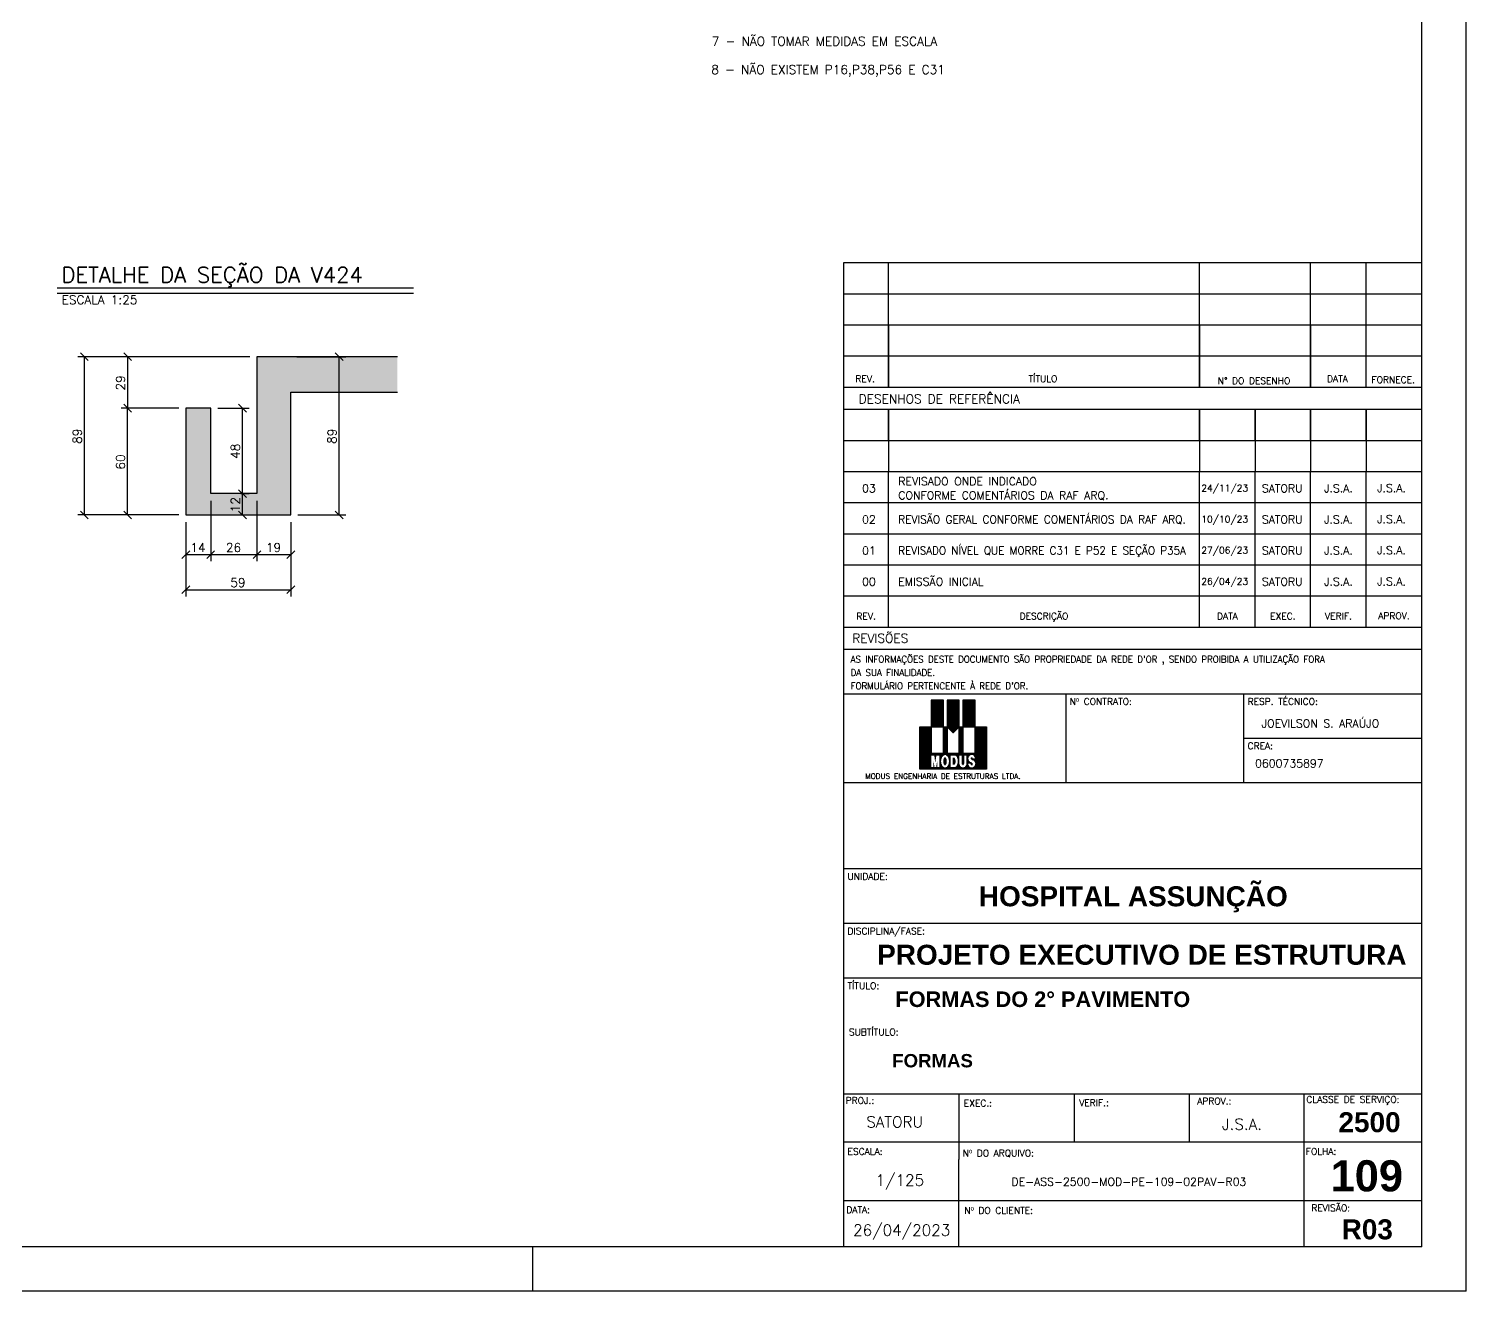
# Model space of a CAD drawing. Extents: x 551983 to 566858, y -277 to 10236.
# Drawn here: x 562816 to 566858, y -277 to 3274 of the extents above; entities that cross this region are included whole.
import ezdxf
from ezdxf.enums import TextEntityAlignment as Align

# ---------------------------------------------------------------- set-up
doc = ezdxf.new("R2010")
doc.units = 0
doc.header["$LTSCALE"] = 125
doc.header["$MEASUREMENT"] = 0
doc.layers.get('0').update_dxf_attribs({"linetype": 'CONTINUOUS'})
for name, color, linetype in [('01-FORM', 7, 'CONTINUOUS'), ('01TEXT', 2, 'CONTINUOUS'), ('216', 7, 'CONTINUOUS'), ('220', 4, 'CONTINUOUS'), ('221', 5, 'CONTINUOUS'), ('222', 6, 'CONTINUOUS'), ('226', 10, 'CONTINUOUS'), ('250', 5, 'CONTINUOUS'), ('253', 253, 'CONTINUOUS'), ('254', 254, 'CONTINUOUS'), ('car-t01', 1, 'CONTINUOUS')]:
    doc.layers.add(name, color=color, linetype=linetype)
doc.styles.add('ROMANS', font='ROMANS.shx')
doc.styles.get("Standard").update_dxf_attribs({"font": 'ROMANS.SHX'})

msp = doc.modelspace()

# ---------------------------------------------------------------- linework, layer by layer
for p, q in [((566858.2, -276.6), (566858.2, 10235.9)), ((564233.2, -276.6), (564233.2, -151.6)), ((566858.2, -276.6), (551983.2, -276.6))]:
    msp.add_line(p, q)
msp.add_lwpolyline([(564233.2, -276.6), (564233.2, -151.6)])
at = {"layer": '216', "linetype": 'Continuous'}
for p, q in [((562983.2, 2340.6), (562961.1, 2362.7)), ((563082.8, 2362.7), (563104.9, 2340.6)), ((563457.5, 2351.6), (563457.5, 2351.6)), ((563457.5, 2351.6), (563457.5, 2351.6)), ((563549.2, 2351.6), (563549.2, 2351.6)), ((563699.6, 2340.6), (563677.5, 2362.7)), ((563104.9, 2195.6), (563082.8, 2217.7)), ((563082.8, 2217.7), (563104.9, 2195.6)), ((563093.8, 2206.6), (563093.8, 2206.6)), ((563257.5, 2206.6), (563257.5, 2206.6)), ((563327.5, 2206.6), (563327.5, 2206.6)), ((563427.8, 2195.6), (563405.7, 2217.7)), ((563327.5, 1966.6), (563327.5, 1966.6)), ((563327.5, 1966.6), (563327.5, 1966.6)), ((563392.5, 1966.6), (563392.5, 1966.6)), ((563392.5, 1966.6), (563392.5, 1966.6)), ((563427.8, 1955.6), (563405.7, 1977.7)), ((563427.8, 1955.6), (563405.7, 1977.7)), ((563457.5, 1966.6), (563457.5, 1966.6)), ((563457.5, 1966.6), (563457.5, 1966.6)), ((562983.2, 1895.6), (562961.1, 1917.7)), ((563104.9, 1895.6), (563082.8, 1917.7)), ((563257.5, 1906.6), (563257.5, 1906.6)), ((563257.5, 1906.6), (563257.5, 1906.6)), ((563257.5, 1906.6), (563257.5, 1906.6)), ((563257.5, 1906.6), (563257.5, 1906.6)), ((563405, 1906.6), (563405, 1906.6)), ((563427.8, 1895.6), (563405.7, 1917.7)), ((563552.5, 1906.6), (563552.5, 1906.6)), ((563552.5, 1906.6), (563552.5, 1906.6)), ((563552.5, 1906.6), (563552.5, 1906.6)), ((563699.6, 1895.6), (563677.5, 1917.7)), ((563246.4, 1783.9), (563268.5, 1806)), ((563316.4, 1783.9), (563338.5, 1806)), ((563316.4, 1783.9), (563338.5, 1806)), ((563446.4, 1783.9), (563468.5, 1806)), ((563446.4, 1783.9), (563468.5, 1806)), ((563541.4, 1783.9), (563563.5, 1806)), ((563246.4, 1685.3), (563268.5, 1707.4)), ((563541.4, 1685.3), (563563.5, 1707.4))]:
    msp.add_line(p, q, dxfattribs=at)
at = {"layer": '220'}
msp.add_lwpolyline([(563852.5, 2351.6), (563457.5, 2351.6), (563457.5, 1966.6), (563327.5, 1966.6), (563327.5, 2206.6), (563257.5, 2206.6), (563257.5, 1906.6), (563552.5, 1906.6), (563552.5, 2251.6), (563852.5, 2251.6)], dxfattribs=at)
at = {"layer": '221'}
msp.add_line((562895.4, 2530.1), (563897.7, 2530.1), dxfattribs=at)
at = {"layer": '222'}
for p, q in [((566733.2, -151.6), (566733.2, 10110.9)), ((562895.4, 2545.1), (563897.7, 2545.1)), ((566733.2, -151.6), (552295.7, -151.6))]:
    msp.add_line(p, q, dxfattribs=at)
at = {"layer": '226'}
for p, q in [((565353.4, 1384.7), (565387.7, 1384.7)), ((565353.4, 1383.3), (565387.7, 1383.3)), ((565353.4, 1381.9), (565387.7, 1381.9)), ((565353.4, 1380.4), (565387.7, 1380.4)), ((565353.4, 1379), (565387.7, 1379)), ((565353.4, 1377.6), (565387.7, 1377.6)), ((565353.4, 1376.2), (565387.7, 1376.2)), ((565353.4, 1374.7), (565387.7, 1374.7)), ((565398.1, 1384.7), (565432.4, 1384.7)), ((565398.1, 1383.3), (565432.4, 1383.3)), ((565398.1, 1381.9), (565432.4, 1381.9)), ((565398.1, 1380.4), (565432.4, 1380.4)), ((565398.1, 1379), (565432.4, 1379)), ((565398.1, 1377.6), (565432.4, 1377.6)), ((565398.1, 1376.2), (565432.4, 1376.2)), ((565398.1, 1374.7), (565432.4, 1374.7)), ((565442.9, 1384.7), (565477.1, 1384.7)), ((565442.9, 1383.3), (565477.1, 1383.3)), ((565442.9, 1381.9), (565477.1, 1381.9)), ((565442.9, 1380.4), (565477.1, 1380.4)), ((565442.9, 1379), (565477.1, 1379)), ((565442.9, 1377.6), (565477.1, 1377.6)), ((565442.9, 1376.2), (565477.1, 1376.2)), ((565442.9, 1374.7), (565477.1, 1374.7)), ((565353.4, 1373.3), (565387.7, 1373.3)), ((565353.4, 1371.9), (565387.7, 1371.9)), ((565353.4, 1370.5), (565387.7, 1370.5)), ((565353.4, 1369), (565387.7, 1369)), ((565353.4, 1367.6), (565387.7, 1367.6)), ((565353.4, 1366.2), (565387.7, 1366.2)), ((565353.4, 1364.8), (565387.7, 1364.8)), ((565353.4, 1363.3), (565387.7, 1363.3)), ((565353.4, 1361.9), (565387.7, 1361.9)), ((565353.4, 1360.5), (565387.7, 1360.5)), ((565353.4, 1359.1), (565387.7, 1359.1)), ((565353.4, 1357.6), (565387.7, 1357.6)), ((565353.4, 1356.2), (565387.7, 1356.2)), ((565353.4, 1354.8), (565387.7, 1354.8)), ((565353.4, 1353.4), (565387.7, 1353.4)), ((565353.4, 1351.9), (565387.7, 1351.9)), ((565353.4, 1350.5), (565387.7, 1350.5)), ((565353.4, 1349.1), (565387.7, 1349.1)), ((565353.4, 1347.6), (565387.7, 1347.6)), ((565353.4, 1346.2), (565387.7, 1346.2)), ((565353.4, 1344.8), (565387.7, 1344.8)), ((565353.4, 1343.4), (565387.7, 1343.4)), ((565353.4, 1341.9), (565387.7, 1341.9)), ((565353.4, 1340.5), (565387.7, 1340.5)), ((565353.4, 1339.1), (565387.7, 1339.1)), ((565353.4, 1337.7), (565387.7, 1337.7)), ((565353.4, 1336.2), (565387.7, 1336.2)), ((565353.4, 1334.8), (565387.7, 1334.8)), ((565398.1, 1373.3), (565432.4, 1373.3)), ((565398.1, 1371.9), (565432.4, 1371.9)), ((565398.1, 1370.5), (565432.4, 1370.5)), ((565398.1, 1369), (565432.4, 1369)), ((565398.1, 1367.6), (565432.4, 1367.6)), ((565398.1, 1366.2), (565432.4, 1366.2)), ((565398.1, 1364.8), (565432.4, 1364.8)), ((565398.1, 1363.3), (565432.4, 1363.3)), ((565398.1, 1361.9), (565432.4, 1361.9)), ((565398.1, 1360.5), (565432.4, 1360.5)), ((565398.1, 1359.1), (565432.4, 1359.1)), ((565398.1, 1357.6), (565432.4, 1357.6)), ((565398.1, 1356.2), (565432.4, 1356.2)), ((565398.1, 1354.8), (565432.4, 1354.8)), ((565398.1, 1353.4), (565432.4, 1353.4)), ((565398.1, 1351.9), (565432.4, 1351.9)), ((565398.1, 1350.5), (565432.4, 1350.5)), ((565398.1, 1349.1), (565432.4, 1349.1)), ((565398.1, 1347.6), (565432.4, 1347.6)), ((565398.1, 1346.2), (565432.4, 1346.2)), ((565398.1, 1344.8), (565432.4, 1344.8)), ((565398.1, 1343.4), (565432.4, 1343.4)), ((565398.1, 1341.9), (565432.4, 1341.9)), ((565398.1, 1340.5), (565432.4, 1340.5)), ((565398.1, 1339.1), (565432.4, 1339.1)), ((565398.1, 1337.7), (565432.4, 1337.7)), ((565398.1, 1336.2), (565432.4, 1336.2)), ((565398.1, 1334.8), (565432.4, 1334.8)), ((565442.9, 1373.3), (565477.1, 1373.3)), ((565442.9, 1371.9), (565477.1, 1371.9)), ((565442.9, 1370.5), (565477.1, 1370.5)), ((565442.9, 1369), (565477.1, 1369)), ((565442.9, 1367.6), (565477.1, 1367.6)), ((565442.9, 1366.2), (565477.1, 1366.2)), ((565442.9, 1364.8), (565477.1, 1364.8)), ((565442.9, 1363.3), (565477.1, 1363.3)), ((565442.9, 1361.9), (565477.1, 1361.9)), ((565442.9, 1360.5), (565477.1, 1360.5)), ((565442.9, 1359.1), (565477.1, 1359.1)), ((565442.9, 1357.6), (565477.1, 1357.6)), ((565442.9, 1356.2), (565477.1, 1356.2)), ((565442.9, 1354.8), (565477.1, 1354.8)), ((565442.9, 1353.4), (565477.1, 1353.4)), ((565442.9, 1351.9), (565477.1, 1351.9)), ((565442.9, 1350.5), (565477.1, 1350.5)), ((565442.9, 1349.1), (565477.1, 1349.1)), ((565442.9, 1347.6), (565477.1, 1347.6)), ((565442.9, 1346.2), (565477.1, 1346.2)), ((565442.9, 1344.8), (565477.1, 1344.8)), ((565442.9, 1343.4), (565477.1, 1343.4)), ((565442.9, 1341.9), (565477.1, 1341.9)), ((565442.9, 1340.5), (565477.1, 1340.5)), ((565442.9, 1339.1), (565477.1, 1339.1)), ((565442.9, 1337.7), (565477.1, 1337.7)), ((565442.9, 1336.2), (565477.1, 1336.2)), ((565442.9, 1334.8), (565477.1, 1334.8)), ((565321.5, 1191.4), (565321.5, 1311.2)), ((565321.5, 1311.2), (565353.4, 1311.2)), ((565321.5, 1310.6), (565353.4, 1310.6)), ((565321.5, 1309.1), (565353.4, 1309.1)), ((565321.5, 1307.7), (565353.4, 1307.7)), ((565321.5, 1306.3), (565353.4, 1306.3)), ((565321.5, 1304.9), (565353.4, 1304.9)), ((565321.5, 1303.4), (565353.4, 1303.4)), ((565321.5, 1302), (565353.4, 1302)), ((565321.5, 1300.6), (565353.4, 1300.6)), ((565321.5, 1299.2), (565353.4, 1299.2)), ((565321.5, 1297.7), (565353.4, 1297.7)), ((565321.5, 1296.3), (565353.4, 1296.3)), ((565321.5, 1294.9), (565353.4, 1294.9)), ((565353.4, 1333.4), (565387.7, 1333.4)), ((565353.4, 1332), (565387.7, 1332)), ((565353.4, 1330.5), (565387.7, 1330.5)), ((565353.4, 1329.1), (565387.7, 1329.1)), ((565353.4, 1327.7), (565387.7, 1327.7)), ((565353.4, 1326.3), (565387.7, 1326.3)), ((565353.4, 1324.8), (565387.7, 1324.8)), ((565353.4, 1323.4), (565387.7, 1323.4)), ((565353.4, 1322), (565387.7, 1322)), ((565353.4, 1320.6), (565387.7, 1320.6)), ((565353.4, 1319.1), (565387.7, 1319.1)), ((565353.4, 1317.7), (565387.7, 1317.7)), ((565353.4, 1316.3), (565387.7, 1316.3)), ((565353.4, 1314.9), (565387.7, 1314.9)), ((565353.4, 1313.4), (565387.7, 1313.4)), ((565353.4, 1312), (565387.7, 1312)), ((565353.4, 1311.2), (565353.4, 1237)), ((565387.7, 1237), (565387.7, 1311.2)), ((565387.7, 1311.2), (565398.1, 1311.2)), ((565387.7, 1310.6), (565398.1, 1310.6)), ((565387.7, 1309.1), (565398.1, 1309.1)), ((565387.7, 1307.7), (565398.1, 1307.7)), ((565387.7, 1306.3), (565398.1, 1306.3)), ((565387.7, 1304.9), (565398.1, 1304.9)), ((565387.7, 1303.4), (565398.1, 1303.4)), ((565387.7, 1302), (565398.1, 1302)), ((565387.7, 1300.6), (565398.1, 1300.6)), ((565387.7, 1299.2), (565398.1, 1299.2)), ((565387.7, 1297.7), (565398.1, 1297.7)), ((565387.7, 1296.3), (565398.1, 1296.3)), ((565387.7, 1294.9), (565398.1, 1294.9)), ((565398.1, 1333.4), (565432.4, 1333.4)), ((565398.1, 1332), (565432.4, 1332)), ((565398.1, 1330.5), (565432.4, 1330.5)), ((565398.1, 1329.1), (565432.4, 1329.1)), ((565398.1, 1327.7), (565432.4, 1327.7)), ((565398.1, 1326.3), (565432.4, 1326.3)), ((565398.1, 1324.8), (565432.4, 1324.8)), ((565398.1, 1323.4), (565432.4, 1323.4)), ((565398.1, 1322), (565432.4, 1322)), ((565398.1, 1320.6), (565432.4, 1320.6)), ((565398.1, 1319.1), (565432.4, 1319.1)), ((565398.1, 1317.7), (565432.4, 1317.7)), ((565398.1, 1316.3), (565432.4, 1316.3)), ((565398.1, 1314.9), (565432.4, 1314.9)), ((565398.1, 1313.4), (565432.4, 1313.4)), ((565398.1, 1312), (565432.4, 1312)), ((565398.1, 1311.2), (565398.1, 1237)), ((565398.8, 1310.6), (565431.8, 1310.6)), ((565400.2, 1309.1), (565430.3, 1309.1)), ((565401.6, 1307.7), (565428.9, 1307.7)), ((565403, 1306.3), (565427.5, 1306.3)), ((565404.5, 1304.9), (565426.1, 1304.9)), ((565405.9, 1303.4), (565424.6, 1303.4)), ((565407.3, 1302), (565423.2, 1302)), ((565408.7, 1300.6), (565421.8, 1300.6)), ((565410.2, 1299.2), (565420.4, 1299.2)), ((565411.6, 1297.7), (565418.9, 1297.7)), ((565413, 1296.3), (565417.5, 1296.3)), ((565414.4, 1294.9), (565416.1, 1294.9)), ((565432.4, 1237), (565432.4, 1311.2)), ((565432.4, 1311.2), (565442.9, 1311.2)), ((565432.4, 1310.6), (565442.9, 1310.6)), ((565432.4, 1309.1), (565442.9, 1309.1)), ((565432.4, 1307.7), (565442.9, 1307.7)), ((565432.4, 1306.3), (565442.9, 1306.3)), ((565432.4, 1304.9), (565442.9, 1304.9)), ((565432.4, 1303.4), (565442.9, 1303.4)), ((565432.4, 1302), (565442.9, 1302)), ((565432.4, 1300.6), (565442.9, 1300.6)), ((565432.4, 1299.2), (565442.9, 1299.2)), ((565432.4, 1297.7), (565442.9, 1297.7)), ((565432.4, 1296.3), (565442.9, 1296.3)), ((565432.4, 1294.9), (565442.9, 1294.9)), ((565442.9, 1333.4), (565477.1, 1333.4)), ((565442.9, 1332), (565477.1, 1332)), ((565442.9, 1330.5), (565477.1, 1330.5)), ((565442.9, 1329.1), (565477.1, 1329.1)), ((565442.9, 1327.7), (565477.1, 1327.7)), ((565442.9, 1326.3), (565477.1, 1326.3)), ((565442.9, 1324.8), (565477.1, 1324.8)), ((565442.9, 1323.4), (565477.1, 1323.4)), ((565442.9, 1322), (565477.1, 1322)), ((565442.9, 1320.6), (565477.1, 1320.6)), ((565442.9, 1319.1), (565477.1, 1319.1)), ((565442.9, 1317.7), (565477.1, 1317.7)), ((565442.9, 1316.3), (565477.1, 1316.3)), ((565442.9, 1314.9), (565477.1, 1314.9)), ((565442.9, 1313.4), (565477.1, 1313.4)), ((565442.9, 1312), (565477.1, 1312)), ((565442.9, 1311.2), (565442.9, 1237)), ((565477.1, 1311.2), (565509, 1311.2)), ((565477.1, 1237), (565477.1, 1311.2)), ((565477.1, 1310.6), (565509, 1310.6)), ((565477.1, 1309.1), (565509, 1309.1)), ((565477.1, 1307.7), (565509, 1307.7)), ((565477.1, 1306.3), (565509, 1306.3)), ((565477.1, 1304.9), (565509, 1304.9)), ((565477.1, 1303.4), (565509, 1303.4)), ((565477.1, 1302), (565509, 1302)), ((565477.1, 1300.6), (565509, 1300.6)), ((565477.1, 1299.2), (565509, 1299.2)), ((565477.1, 1297.7), (565509, 1297.7)), ((565477.1, 1296.3), (565509, 1296.3)), ((565477.1, 1294.9), (565509, 1294.9)), ((565509, 1311.2), (565509, 1191.4)), ((565321.5, 1293.5), (565353.4, 1293.5)), ((565321.5, 1292), (565353.4, 1292)), ((565321.5, 1290.6), (565353.4, 1290.6)), ((565321.5, 1289.2), (565353.4, 1289.2)), ((565321.5, 1287.8), (565353.4, 1287.8)), ((565321.5, 1286.3), (565353.4, 1286.3)), ((565321.5, 1284.9), (565353.4, 1284.9)), ((565321.5, 1283.5), (565353.4, 1283.5)), ((565321.5, 1282.1), (565353.4, 1282.1)), ((565321.5, 1280.6), (565353.4, 1280.6)), ((565321.5, 1279.2), (565353.4, 1279.2)), ((565321.5, 1277.8), (565353.4, 1277.8)), ((565321.5, 1276.3), (565353.4, 1276.3)), ((565321.5, 1274.9), (565353.4, 1274.9)), ((565321.5, 1273.5), (565353.4, 1273.5)), ((565321.5, 1272.1), (565353.4, 1272.1)), ((565321.5, 1270.6), (565353.4, 1270.6)), ((565321.5, 1269.2), (565353.4, 1269.2)), ((565321.5, 1267.8), (565353.4, 1267.8)), ((565321.5, 1266.4), (565353.4, 1266.4)), ((565321.5, 1264.9), (565353.4, 1264.9)), ((565321.5, 1263.5), (565353.4, 1263.5)), ((565321.5, 1262.1), (565353.4, 1262.1)), ((565321.5, 1260.7), (565353.4, 1260.7)), ((565321.5, 1259.2), (565353.4, 1259.2)), ((565321.5, 1257.8), (565353.4, 1257.8)), ((565321.5, 1256.4), (565353.4, 1256.4)), ((565321.5, 1255), (565353.4, 1255)), ((565321.5, 1253.5), (565353.4, 1253.5)), ((565387.7, 1293.5), (565398.1, 1293.5)), ((565387.7, 1292), (565398.1, 1292)), ((565387.7, 1290.6), (565398.1, 1290.6)), ((565387.7, 1289.2), (565398.1, 1289.2)), ((565387.7, 1287.8), (565398.1, 1287.8)), ((565387.7, 1286.3), (565398.1, 1286.3)), ((565387.7, 1284.9), (565398.1, 1284.9)), ((565387.7, 1283.5), (565398.1, 1283.5)), ((565387.7, 1282.1), (565398.1, 1282.1)), ((565387.7, 1280.6), (565398.1, 1280.6)), ((565387.7, 1279.2), (565398.1, 1279.2)), ((565387.7, 1277.8), (565398.1, 1277.8)), ((565387.7, 1276.3), (565398.1, 1276.3)), ((565387.7, 1274.9), (565398.1, 1274.9)), ((565387.7, 1273.5), (565398.1, 1273.5)), ((565387.7, 1272.1), (565398.1, 1272.1)), ((565387.7, 1270.6), (565398.1, 1270.6)), ((565387.7, 1269.2), (565398.1, 1269.2)), ((565387.7, 1267.8), (565398.1, 1267.8)), ((565387.7, 1266.4), (565398.1, 1266.4)), ((565387.7, 1264.9), (565398.1, 1264.9)), ((565387.7, 1263.5), (565398.1, 1263.5)), ((565387.7, 1262.1), (565398.1, 1262.1)), ((565387.7, 1260.7), (565398.1, 1260.7)), ((565387.7, 1259.2), (565398.1, 1259.2)), ((565387.7, 1257.8), (565398.1, 1257.8)), ((565387.7, 1256.4), (565398.1, 1256.4)), ((565387.7, 1255), (565398.1, 1255)), ((565387.7, 1253.5), (565398.1, 1253.5)), ((565432.4, 1293.5), (565442.9, 1293.5)), ((565432.4, 1292), (565442.9, 1292)), ((565432.4, 1290.6), (565442.9, 1290.6)), ((565432.4, 1289.2), (565442.9, 1289.2)), ((565432.4, 1287.8), (565442.9, 1287.8)), ((565432.4, 1286.3), (565442.9, 1286.3)), ((565432.4, 1284.9), (565442.9, 1284.9)), ((565432.4, 1283.5), (565442.9, 1283.5)), ((565432.4, 1282.1), (565442.9, 1282.1)), ((565432.4, 1280.6), (565442.9, 1280.6)), ((565432.4, 1279.2), (565442.9, 1279.2)), ((565432.4, 1277.8), (565442.9, 1277.8)), ((565432.4, 1276.3), (565442.9, 1276.3)), ((565432.4, 1274.9), (565442.9, 1274.9)), ((565432.4, 1273.5), (565442.9, 1273.5)), ((565432.4, 1272.1), (565442.9, 1272.1)), ((565432.4, 1270.6), (565442.9, 1270.6)), ((565432.4, 1269.2), (565442.9, 1269.2)), ((565432.4, 1267.8), (565442.9, 1267.8)), ((565432.4, 1266.4), (565442.9, 1266.4)), ((565432.4, 1264.9), (565442.9, 1264.9)), ((565432.4, 1263.5), (565442.9, 1263.5)), ((565432.4, 1262.1), (565442.9, 1262.1)), ((565432.4, 1260.7), (565442.9, 1260.7)), ((565432.4, 1259.2), (565442.9, 1259.2)), ((565432.4, 1257.8), (565442.9, 1257.8)), ((565432.4, 1256.4), (565442.9, 1256.4)), ((565432.4, 1255), (565442.9, 1255)), ((565432.4, 1253.5), (565442.9, 1253.5)), ((565477.1, 1293.5), (565509, 1293.5)), ((565477.1, 1292), (565509, 1292)), ((565477.1, 1290.6), (565509, 1290.6)), ((565477.1, 1289.2), (565509, 1289.2)), ((565477.1, 1287.8), (565509, 1287.8)), ((565477.1, 1286.3), (565509, 1286.3)), ((565477.1, 1284.9), (565509, 1284.9)), ((565477.1, 1283.5), (565509, 1283.5)), ((565477.1, 1282.1), (565509, 1282.1)), ((565477.1, 1280.6), (565509, 1280.6)), ((565477.1, 1279.2), (565509, 1279.2)), ((565477.1, 1277.8), (565509, 1277.8)), ((565477.1, 1276.3), (565509, 1276.3)), ((565477.1, 1274.9), (565509, 1274.9)), ((565477.1, 1273.5), (565509, 1273.5)), ((565477.1, 1272.1), (565509, 1272.1)), ((565477.1, 1270.6), (565509, 1270.6)), ((565477.1, 1269.2), (565509, 1269.2)), ((565477.1, 1267.8), (565509, 1267.8)), ((565477.1, 1266.4), (565509, 1266.4)), ((565477.1, 1264.9), (565509, 1264.9)), ((565477.1, 1263.5), (565509, 1263.5)), ((565477.1, 1262.1), (565509, 1262.1)), ((565477.1, 1260.7), (565509, 1260.7)), ((565477.1, 1259.2), (565509, 1259.2)), ((565477.1, 1257.8), (565509, 1257.8)), ((565477.1, 1256.4), (565509, 1256.4)), ((565477.1, 1255), (565509, 1255)), ((565477.1, 1253.5), (565509, 1253.5)), ((565321.5, 1252.1), (565353.4, 1252.1)), ((565321.5, 1250.7), (565353.4, 1250.7)), ((565321.5, 1249.3), (565353.4, 1249.3)), ((565321.5, 1247.8), (565353.4, 1247.8)), ((565321.5, 1246.4), (565353.4, 1246.4)), ((565321.5, 1245), (565353.4, 1245)), ((565321.5, 1243.6), (565353.4, 1243.6)), ((565321.5, 1242.1), (565353.4, 1242.1)), ((565321.5, 1240.7), (565353.4, 1240.7)), ((565321.5, 1239.3), (565353.4, 1239.3)), ((565321.5, 1237.8), (565353.4, 1237.8)), ((565321.5, 1236.4), (565509, 1236.4)), ((565321.5, 1235), (565509, 1235)), ((565321.5, 1233.6), (565509, 1233.6)), ((565321.5, 1232.1), (565389.6, 1232.1)), ((565321.5, 1230.7), (565353.3, 1230.7)), ((565321.5, 1229.3), (565353.3, 1229.3)), ((565321.5, 1227.9), (565353.3, 1227.9)), ((565321.5, 1226.4), (565353.3, 1226.4)), ((565321.5, 1225), (565353.3, 1225)), ((565321.5, 1223.6), (565353.3, 1223.6)), ((565321.5, 1222.2), (565353.3, 1222.2)), ((565321.5, 1220.7), (565353.3, 1220.7)), ((565321.5, 1219.3), (565353.3, 1219.3)), ((565321.5, 1217.9), (565353.3, 1217.9)), ((565321.5, 1216.5), (565353.3, 1216.5)), ((565321.5, 1215), (565353.3, 1215)), ((565321.5, 1213.6), (565353.3, 1213.6)), ((565353.4, 1237), (565387.7, 1237)), ((565362.8, 1230.7), (565367.7, 1230.7)), ((565363, 1229.3), (565367.5, 1229.3)), ((565363.2, 1227.9), (565367.3, 1227.9)), ((565363.4, 1226.4), (565367, 1226.4)), ((565363.6, 1225), (565366.8, 1225)), ((565363.8, 1223.6), (565366.6, 1223.6)), ((565364, 1222.2), (565366.3, 1222.2)), ((565364.2, 1220.7), (565366.1, 1220.7)), ((565364.5, 1219.3), (565365.9, 1219.3)), ((565364.7, 1217.9), (565365.6, 1217.9)), ((565364.9, 1216.5), (565365.4, 1216.5)), ((565365.1, 1215), (565365.2, 1215)), ((565377.3, 1230.7), (565387.4, 1230.7)), ((565377.3, 1229.3), (565385.9, 1229.3)), ((565377.3, 1227.9), (565384.8, 1227.9)), ((565377.3, 1226.4), (565383.9, 1226.4)), ((565377.3, 1225), (565383.2, 1225)), ((565377.3, 1223.6), (565382.6, 1223.6)), ((565377.3, 1222.2), (565382.1, 1222.2)), ((565377.3, 1220.7), (565381.8, 1220.7)), ((565377.3, 1219.3), (565381.5, 1219.3)), ((565377.3, 1217.9), (565381.3, 1217.9)), ((565377.3, 1216.5), (565381.1, 1216.5)), ((565377.3, 1215), (565381.1, 1215)), ((565377.3, 1213.6), (565381.1, 1213.6)), ((565387.7, 1252.1), (565398.1, 1252.1)), ((565387.7, 1250.7), (565398.1, 1250.7)), ((565387.7, 1249.3), (565398.1, 1249.3)), ((565387.7, 1247.8), (565398.1, 1247.8)), ((565387.7, 1246.4), (565398.1, 1246.4)), ((565387.7, 1245), (565398.1, 1245)), ((565387.7, 1243.6), (565398.1, 1243.6)), ((565387.7, 1242.1), (565398.1, 1242.1)), ((565387.7, 1240.7), (565398.1, 1240.7)), ((565387.7, 1239.3), (565398.1, 1239.3)), ((565387.7, 1237.8), (565398.1, 1237.8)), ((565388.2, 1215), (565396.8, 1215)), ((565388.2, 1213.6), (565396.8, 1213.6)), ((565388.3, 1216.5), (565396.7, 1216.5)), ((565388.5, 1217.9), (565396.5, 1217.9)), ((565388.8, 1219.3), (565396.2, 1219.3)), ((565389.3, 1220.7), (565395.7, 1220.7)), ((565390, 1222.2), (565395, 1222.2)), ((565391.2, 1223.6), (565393.8, 1223.6)), ((565395.3, 1232.1), (565463.2, 1232.1)), ((565397.6, 1230.7), (565407.7, 1230.7)), ((565398.1, 1237), (565432.4, 1237)), ((565399.1, 1229.3), (565407.7, 1229.3)), ((565400.2, 1227.9), (565407.7, 1227.9)), ((565401, 1226.4), (565407.7, 1226.4)), ((565401.8, 1225), (565407.7, 1225)), ((565402.3, 1223.6), (565407.7, 1223.6)), ((565402.8, 1222.2), (565407.7, 1222.2)), ((565403.2, 1220.7), (565407.7, 1220.7)), ((565403.4, 1219.3), (565407.7, 1219.3)), ((565403.7, 1217.9), (565407.7, 1217.9)), ((565403.8, 1216.5), (565407.7, 1216.5)), ((565403.9, 1215), (565407.7, 1215)), ((565403.9, 1213.6), (565407.7, 1213.6)), ((565414.4, 1222.2), (565419.1, 1222.2)), ((565414.4, 1220.7), (565420.2, 1220.7)), ((565414.4, 1219.3), (565420.8, 1219.3)), ((565414.4, 1217.9), (565421.2, 1217.9)), ((565414.4, 1216.5), (565421.3, 1216.5)), ((565414.4, 1215), (565421.5, 1215)), ((565414.4, 1213.6), (565421.5, 1213.6)), ((565422.9, 1230.7), (565432.4, 1230.7)), ((565424.5, 1229.3), (565432.4, 1229.3)), ((565425.4, 1227.9), (565432.4, 1227.9)), ((565426.4, 1226.4), (565432.4, 1226.4)), ((565427, 1225), (565432.4, 1225)), ((565427.5, 1223.6), (565432.4, 1223.6)), ((565427.8, 1222.2), (565432.4, 1222.2)), ((565428.1, 1220.7), (565432.4, 1220.7)), ((565428.3, 1219.3), (565432.4, 1219.3)), ((565428.4, 1217.9), (565432.4, 1217.9)), ((565428.5, 1216.5), (565432.4, 1216.5)), ((565428.5, 1215), (565432.4, 1215)), ((565428.5, 1213.6), (565432.4, 1213.6)), ((565432.4, 1252.1), (565442.9, 1252.1)), ((565432.4, 1250.7), (565442.9, 1250.7)), ((565432.4, 1249.3), (565442.9, 1249.3)), ((565432.4, 1247.8), (565442.9, 1247.8)), ((565432.4, 1246.4), (565442.9, 1246.4)), ((565432.4, 1245), (565442.9, 1245)), ((565432.4, 1243.6), (565442.9, 1243.6)), ((565432.4, 1242.1), (565442.9, 1242.1)), ((565432.4, 1240.7), (565442.9, 1240.7)), ((565432.4, 1239.3), (565442.9, 1239.3)), ((565432.4, 1237.8), (565442.9, 1237.8)), ((565439.7, 1230.7), (565445.9, 1230.7)), ((565439.7, 1229.3), (565445.9, 1229.3)), ((565439.7, 1227.9), (565445.9, 1227.9)), ((565439.7, 1226.4), (565445.9, 1226.4)), ((565439.7, 1225), (565445.9, 1225)), ((565439.7, 1223.6), (565445.9, 1223.6)), ((565439.7, 1222.2), (565445.9, 1222.2)), ((565439.7, 1220.7), (565445.9, 1220.7)), ((565439.7, 1219.3), (565445.9, 1219.3)), ((565439.7, 1217.9), (565445.9, 1217.9)), ((565439.7, 1216.5), (565445.9, 1216.5)), ((565439.7, 1215), (565445.9, 1215)), ((565439.7, 1213.6), (565445.9, 1213.6)), ((565442.9, 1237), (565477.1, 1237)), ((565453.2, 1230.7), (565461.4, 1230.7)), ((565453.2, 1229.3), (565460, 1229.3)), ((565453.2, 1227.9), (565458.9, 1227.9)), ((565453.2, 1226.4), (565458.4, 1226.4)), ((565453.2, 1225), (565458.1, 1225)), ((565453.2, 1223.6), (565457.9, 1223.6)), ((565453.2, 1222.2), (565457.9, 1222.2)), ((565453.2, 1220.7), (565457.9, 1220.7)), ((565453.2, 1219.3), (565458.1, 1219.3)), ((565453.2, 1217.9), (565458.5, 1217.9)), ((565453.2, 1216.5), (565458.9, 1216.5)), ((565453.2, 1215), (565459.7, 1215)), ((565453.2, 1213.6), (565460.5, 1213.6)), ((565465.2, 1222.2), (565469.4, 1222.2)), ((565465.6, 1223.6), (565468.8, 1223.6)), ((565466, 1220.7), (565509, 1220.7)), ((565469.1, 1219.3), (565509, 1219.3)), ((565472.1, 1232.1), (565509, 1232.1)), ((565472.3, 1217.9), (565509, 1217.9)), ((565473.4, 1230.7), (565509, 1230.7)), ((565474.5, 1229.3), (565509, 1229.3)), ((565474.6, 1216.5), (565509, 1216.5)), ((565475.5, 1227.9), (565509, 1227.9)), ((565475.5, 1215), (565509, 1215)), ((565476.3, 1226.4), (565509, 1226.4)), ((565476.5, 1213.6), (565509, 1213.6)), ((565476.7, 1225), (565509, 1225)), ((565476.9, 1223.6), (565509, 1223.6)), ((565477.1, 1252.1), (565509, 1252.1)), ((565477.1, 1250.7), (565509, 1250.7)), ((565477.1, 1249.3), (565509, 1249.3)), ((565477.1, 1247.8), (565509, 1247.8)), ((565477.1, 1246.4), (565509, 1246.4)), ((565477.1, 1245), (565509, 1245)), ((565477.1, 1243.6), (565509, 1243.6)), ((565477.1, 1242.1), (565509, 1242.1)), ((565477.1, 1240.7), (565509, 1240.7)), ((565477.1, 1239.3), (565509, 1239.3)), ((565477.1, 1237.8), (565509, 1237.8)), ((565477.1, 1222.2), (565509, 1222.2)), ((565321.5, 1212.2), (565353.3, 1212.2)), ((565321.5, 1210.8), (565353.3, 1210.8)), ((565321.5, 1209.3), (565353.3, 1209.3)), ((565321.5, 1207.9), (565353.3, 1207.9)), ((565321.5, 1206.5), (565353.3, 1206.5)), ((565321.5, 1205.1), (565353.3, 1205.1)), ((565321.5, 1203.6), (565353.3, 1203.6)), ((565321.5, 1202.2), (565353.3, 1202.2)), ((565321.5, 1200.8), (565353.3, 1200.8)), ((565321.5, 1199.3), (565353.3, 1199.3)), ((565321.5, 1197.9), (565353.3, 1197.9)), ((565321.5, 1196.5), (565388.9, 1196.5)), ((565321.5, 1195.1), (565509, 1195.1)), ((565321.5, 1193.6), (565509, 1193.6)), ((565321.5, 1192.2), (565509, 1192.2)), ((565509, 1191.4), (565321.5, 1191.4)), ((565359.9, 1212.2), (565360, 1212.2)), ((565359.9, 1210.8), (565360.2, 1210.8)), ((565359.9, 1209.3), (565360.4, 1209.3)), ((565359.9, 1207.9), (565360.7, 1207.9)), ((565359.9, 1206.5), (565360.9, 1206.5)), ((565359.9, 1205.1), (565361.1, 1205.1)), ((565359.9, 1203.6), (565361.4, 1203.6)), ((565359.9, 1202.2), (565361.6, 1202.2)), ((565359.9, 1200.8), (565361.8, 1200.8)), ((565359.9, 1199.3), (565362.1, 1199.3)), ((565359.9, 1197.9), (565362.3, 1197.9)), ((565368.1, 1197.9), (565370.4, 1197.9)), ((565368.3, 1199.3), (565370.4, 1199.3)), ((565368.6, 1200.8), (565370.4, 1200.8)), ((565368.8, 1202.2), (565370.4, 1202.2)), ((565369, 1203.6), (565370.4, 1203.6)), ((565369.3, 1205.1), (565370.4, 1205.1)), ((565369.5, 1206.5), (565370.4, 1206.5)), ((565369.7, 1207.9), (565370.4, 1207.9)), ((565370, 1209.3), (565370.4, 1209.3)), ((565370.2, 1210.8), (565370.5, 1210.8)), ((565370.4, 1212.2), (565370.5, 1212.2)), ((565377.3, 1212.2), (565381.1, 1212.2)), ((565377.3, 1210.8), (565381.3, 1210.8)), ((565377.3, 1209.3), (565381.4, 1209.3)), ((565377.3, 1207.9), (565381.7, 1207.9)), ((565377.3, 1206.5), (565382, 1206.5)), ((565377.3, 1205.1), (565382.5, 1205.1)), ((565377.3, 1203.6), (565383, 1203.6)), ((565377.3, 1202.2), (565383.7, 1202.2)), ((565377.3, 1200.8), (565384.5, 1200.8)), ((565377.3, 1199.3), (565385.6, 1199.3)), ((565377.3, 1197.9), (565387, 1197.9)), ((565388.3, 1212.2), (565396.7, 1212.2)), ((565388.4, 1210.8), (565396.5, 1210.8)), ((565388.7, 1209.3), (565396.2, 1209.3)), ((565389.2, 1207.9), (565395.8, 1207.9)), ((565389.8, 1206.5), (565395.1, 1206.5)), ((565391, 1205.1), (565394, 1205.1)), ((565396, 1196.5), (565439.4, 1196.5)), ((565398, 1197.9), (565407.7, 1197.9)), ((565399.4, 1199.3), (565407.7, 1199.3)), ((565400.4, 1200.8), (565407.7, 1200.8)), ((565401.2, 1202.2), (565407.7, 1202.2)), ((565401.9, 1203.6), (565407.7, 1203.6)), ((565402.5, 1205.1), (565407.7, 1205.1)), ((565402.9, 1206.5), (565407.7, 1206.5)), ((565403.2, 1207.9), (565407.7, 1207.9)), ((565403.5, 1209.3), (565407.7, 1209.3)), ((565403.7, 1210.8), (565407.7, 1210.8)), ((565403.8, 1212.2), (565407.7, 1212.2)), ((565414.4, 1212.2), (565421.5, 1212.2)), ((565414.4, 1210.8), (565421.4, 1210.8)), ((565414.4, 1209.3), (565421, 1209.3)), ((565414.4, 1207.9), (565420.2, 1207.9)), ((565414.4, 1206.5), (565419.1, 1206.5)), ((565422.9, 1197.9), (565436.7, 1197.9)), ((565424.3, 1199.3), (565435.3, 1199.3)), ((565425.3, 1200.8), (565434.3, 1200.8)), ((565426.1, 1202.2), (565433.7, 1202.2)), ((565426.9, 1203.6), (565433.1, 1203.6)), ((565427.4, 1205.1), (565432.9, 1205.1)), ((565427.8, 1206.5), (565432.6, 1206.5)), ((565428.1, 1207.9), (565432.5, 1207.9)), ((565428.3, 1209.3), (565432.5, 1209.3)), ((565428.4, 1210.8), (565432.5, 1210.8)), ((565428.5, 1212.2), (565432.5, 1212.2)), ((565439.7, 1212.2), (565445.9, 1212.2)), ((565439.8, 1210.8), (565445.9, 1210.8)), ((565439.8, 1209.3), (565445.9, 1209.3)), ((565439.9, 1207.9), (565445.7, 1207.9)), ((565440.4, 1206.5), (565445.1, 1206.5)), ((565442.3, 1205.1), (565443.8, 1205.1)), ((565446.4, 1196.5), (565463.3, 1196.5)), ((565448.8, 1197.9), (565461.2, 1197.9)), ((565450.3, 1199.3), (565459.8, 1199.3)), ((565451.2, 1200.8), (565459, 1200.8)), ((565451.9, 1202.2), (565458.3, 1202.2)), ((565452.5, 1203.6), (565457.7, 1203.6)), ((565452.8, 1205.1), (565457.2, 1205.1)), ((565453.2, 1212.2), (565462.3, 1212.2)), ((565453.2, 1210.8), (565465.2, 1210.8)), ((565453.2, 1209.3), (565468.1, 1209.3)), ((565453.2, 1206.5), (565457.1, 1206.5)), ((565453.3, 1207.9), (565457, 1207.9)), ((565464.5, 1207.9), (565469.6, 1207.9)), ((565464.9, 1206.5), (565469.7, 1206.5)), ((565465.8, 1205.1), (565469.4, 1205.1)), ((565471.8, 1196.5), (565509, 1196.5)), ((565473.8, 1197.9), (565509, 1197.9)), ((565475.1, 1199.3), (565509, 1199.3)), ((565475.9, 1200.8), (565509, 1200.8)), ((565476.6, 1202.2), (565509, 1202.2)), ((565477.1, 1203.6), (565509, 1203.6)), ((565477.4, 1212.2), (565509, 1212.2)), ((565477.5, 1205.1), (565509, 1205.1)), ((565477.6, 1210.8), (565509, 1210.8)), ((565477.7, 1209.3), (565509, 1209.3)), ((565477.7, 1207.9), (565509, 1207.9)), ((565477.7, 1206.5), (565509, 1206.5))]:
    msp.add_line(p, q, dxfattribs=at)
for points in [[(565353.4, 1311.2), (565387.7, 1311.2), (565387.7, 1385.3), (565353.4, 1385.3), (565353.4, 1311.2)], [(565398.1, 1311.2), (565415.3, 1294.1), (565432.4, 1311.2), (565432.4, 1385.3), (565398.1, 1385.3), (565398.1, 1311.2)], [(565442.9, 1311.2), (565477.1, 1311.2), (565477.1, 1385.3), (565442.9, 1385.3), (565442.9, 1311.2)]]:
    msp.add_lwpolyline(points, dxfattribs=at)
at = {"layer": '250', "linetype": 'Continuous'}
for p, q in [((563437.5, 2351.6), (562953.4, 2351.6)), ((562972.2, 1906.6), (562972.2, 2351.6)), ((563437.5, 2351.6), (563075.1, 2351.6)), ((563093.8, 2351.6), (563093.8, 2206.6)), ((563569.2, 2351.6), (563707.3, 2351.6)), ((563688.6, 1906.6), (563688.6, 2351.6)), ((563237.5, 2206.6), (563075.1, 2206.6)), ((563093.8, 1906.6), (563093.8, 2206.6)), ((563347.5, 2206.6), (563435.5, 2206.6)), ((563416.8, 1966.6), (563416.8, 2206.6)), ((563327.5, 1946.6), (563327.5, 1776.2)), ((563327.5, 1946.6), (563327.5, 1776.2)), ((563412.5, 1966.6), (563435.5, 1966.6)), ((563412.5, 1966.6), (563435.5, 1966.6)), ((563416.8, 1906.6), (563416.8, 1966.6)), ((563457.5, 1946.6), (563457.5, 1776.2)), ((563457.5, 1946.6), (563457.5, 1776.2)), ((563237.5, 1906.6), (562953.4, 1906.6)), ((563237.5, 1906.6), (563075.1, 1906.6)), ((563425, 1906.6), (563435.5, 1906.6)), ((563572.5, 1906.6), (563707.3, 1906.6)), ((563257.5, 1886.6), (563257.5, 1776.2)), ((563257.5, 1886.6), (563257.5, 1677.6)), ((563552.5, 1886.6), (563552.5, 1776.2)), ((563552.5, 1886.6), (563552.5, 1677.6)), ((563257.5, 1795), (563327.5, 1795)), ((563327.5, 1795), (563457.5, 1795)), ((563457.5, 1795), (563552.5, 1795)), ((563257.5, 1696.4), (563552.5, 1696.4))]:
    msp.add_line(p, q, dxfattribs=at)
at = {"layer": '253'}
for points in [[(563852.5, 2351.6), (563457.5, 2351.6), (563552.5, 2251.6)], [(563552.5, 2251.6), (563457.5, 2351.6), (563552.5, 1906.6)], [(563457.5, 2351.6), (563457.5, 1966.6), (563552.5, 1906.6)], [(563852.5, 2251.6), (563852.5, 2351.6), (563552.5, 2251.6)], [(563327.5, 2206.6), (563257.5, 2206.6), (563327.5, 1966.6)], [(563257.5, 2206.6), (563257.5, 1906.6), (563327.5, 1966.6)], [(563257.5, 1906.6), (563552.5, 1906.6), (563327.5, 1966.6)], [(563552.5, 1906.6), (563457.5, 1966.6), (563327.5, 1966.6)]]:
    msp.add_solid(points, dxfattribs=at)
at = {"layer": '254'}
for p, q in [((565108, 2616.3), (566733.2, 2616.3)), ((565233.2, 2266.3), (565233.2, 2616.3)), ((566108.2, 2266.3), (566108.2, 2616.3)), ((566420.7, 2266.3), (566420.7, 2616.3)), ((566577, 2266.3), (566577, 2616.3)), ((566733.2, -151.6), (566733.2, 2616.3)), ((565108, 2528.8), (566733.2, 2528.8)), ((565108, 2441.3), (566733.2, 2441.3)), ((565108, 2441.3), (566733.2, 2441.3)), ((565233.2, 2441.3), (565233.2, 2266.3)), ((566108.2, 2441.3), (566108.2, 2266.3)), ((566420.7, 2441.3), (566420.7, 2266.3)), ((565108, 2353.8), (566733.2, 2353.8)), ((565108, 2266.3), (566733.2, 2266.3)), ((565108, 2266.3), (566733.2, 2266.3)), ((565108, 2203.8), (566733.2, 2203.8)), ((565233.2, 2203.8), (565233.2, 2028.8)), ((565233.2, 2116.3), (565233.2, 2203.8)), ((566108.2, 2203.8), (566108.2, 2028.8)), ((566108.2, 2116.3), (566108.2, 2203.8)), ((566264.5, 2203.8), (566264.5, 2028.8)), ((566264.5, 2116.3), (566264.5, 2203.8)), ((566420.7, 2203.8), (566420.7, 2028.8)), ((566420.7, 2116.3), (566420.7, 2203.8)), ((566577, 2203.8), (566577, 2028.8)), ((566577, 2116.3), (566577, 2203.8)), ((565108, 2116.3), (566733.2, 2116.3)), ((565108, 2028.8), (566733.2, 2028.8)), ((565233.2, 1591.3), (565233.2, 2028.8)), ((566108.2, 1591.3), (566108.2, 2028.8)), ((566264.5, 1591.3), (566264.5, 2028.8)), ((566420.7, 1591.3), (566420.7, 2028.8)), ((566577, 1591.3), (566577, 2028.8)), ((565108, 1941.3), (566733.2, 1941.3)), ((565108, 1853.8), (566733.2, 1853.8)), ((565108, 1766.3), (566733.2, 1766.3)), ((565108, 1678.8), (566733.2, 1678.8)), ((565108, 1591.3), (566733.2, 1591.3)), ((565108.2, 1591.3), (566733.2, 1591.3)), ((565108.2, 1528.8), (566733.2, 1528.8)), ((565108.2, 1403.8), (566733.2, 1403.8)), ((565733.2, 1153.8), (565733.2, 1403.8)), ((566233.2, 1153.8), (566233.2, 1403.8)), ((566233.2, 1278.8), (566733.2, 1278.8)), ((565108.2, 1153.8), (566733.2, 1153.8)), ((565108.2, 912), (566733.2, 912)), ((565108.2, 758.3), (566733.2, 758.3)), ((565108.2, 604.5), (566733.2, 604.5)), ((565108.2, 278.8), (566733.2, 278.8)), ((565431.7, 278.8), (565431.7, 93.8)), ((565755.2, 278.8), (565755.2, 143.7)), ((566078.7, 278.8), (566078.7, 143.7)), ((566402.2, -151.6), (566402.2, 278.8)), ((565108.2, 143.7), (566327, 143.7)), ((566319.8, 143.7), (566732.1, 143.7)), ((565431.7, -151.6), (565431.7, 93.8)), ((565108.2, -21.5), (566733.2, -21.5))]:
    msp.add_line(p, q, dxfattribs=at)
msp.add_lwpolyline([(565108.2, -151.6), (565108.2, 2616.3)], dxfattribs=at)

# ---------------------------------------------------------------- texts
at = {"layer": '01-FORM', "style": 'ROMANS'}
for s, height, p in [('TÍTULO', 18.75, (565667.9, 2280.4)), ('REV.', 18.75, (565167.9, 2280.3)), ('N° DO DESENHO', 18.75, (566261.6, 2274.6)), ('DATA', 18.75, (566496, 2280.2)), ('FORNECE.', 18.75, (566652.8, 2277.6)), ('DESENHOS DE REFERÊNCIA', 25, (565376.5, 2220.3)), ('REV.', 18.75, (565170.7, 1612.6)), ('DESCRIÇÃO', 18.75, (565670.7, 1612.7)), ('DATA', 18.75, (566186.4, 1612.6)), ('EXEC.', 18.75, (566342.6, 1612.6)), ('VERIF.', 18.75, (566498.9, 1612.7)), ('APROV.', 18.75, (566655.1, 1613.5)), ('REVISÕES', 25, (565210.4, 1547.4))]:
    msp.add_text(s, height=height, dxfattribs=at).set_placement(p, align=Align.CENTER)
at = {"layer": '01-FORM', "style": 'ROMANS', "width": 0.95}
for s, p in [("AS INFORMAÇÕES DESTE DOCUMENTO SÃO PROPRIEDADE DA REDE D'OR , SENDO PROIBIDA A UTILIZAÇÃO FORA", (565127, 1491.3)), ('DA SUA FINALIDADE.', (565127, 1453.8)), ("FORMULÁRIO PERTENCENTE À REDE D'OR.", (565127, 1416.3))]:
    msp.add_text(s, height=18.75, dxfattribs=at).set_placement(p)
at = {"layer": '01-FORM', "style": 'ROMANS'}
for s, height, p in [('Nº CONTRATO:', 18.75, (565743.2, 1372.6)), ('RESP. TÉCNICO:', 18.75, (566243.2, 1372.6)), ('CREA:', 18.75, (566243.2, 1247.6)), ('UNIDADE:', 18.75, (565118.2, 880.8)), ('DISCIPLINA/FASE:', 18.75, (565118.2, 727)), ('TÍTULO:', 18.75, (565118.2, 573.3)), ('SUBTÍTULO:', 18.75, (565121.9, 443.1)), ('PROJ.:', 18.75, (565112.8, 250.6)), ('EXEC.:', 18.75, (565445.1, 243)), ('VERIF.:', 18.75, (565769.7, 244.1)), ('APROV.:', 18.75, (566101.5, 249)), ('CLASSE DE SERVIÇO:', 18.75, (566408.5, 253.4)), ('SATORU', 31.25, (565171.1, 183.9)), ('J.S.A.', 31.25, (566171.2, 177.5)), ('ESCALA:', 18.75, (565118.2, 107.1)), ('Nº DO ARQUIVO:', 18.75, (565442.4, 102.5)), ('FOLHA:', 18.75, (566407, 107.3)), ('DATA:', 18.75, (565114.8, -56.7)), ('Nº DO CLIENTE:', 18.75, (565447, -58.6)), ('REVISÃO:', 18.75, (566422.3, -51.8))]:
    msp.add_text(s, height=height, dxfattribs=at).set_placement(p)
at = {"layer": '01-FORM', "attachment_point": 1, "style": 'ROMANS'}
for s, width, insert, char_height in [('{\\fArial|b1|i0|c0|p34;HOSPITAL ASSUNÇÃO}', 1610.335, (565487.6, 862.3), 56.25), ('{\\fArial|b1|i0|c0|p34;PROJETO EXECUTIVO DE ESTRUTURA}', 2159.788, (565201.6, 697.9), 56.25), ('{\\fArial|b1|i0|c0|p34;FORMAS DO 2° PAVIMENTO}', 1806.703, (565252.8, 566.6), 43.75), ('{\\fArial|b1|i0|c0|p34;FORMAS}', 944.407, (565243.9, 390.6), 37.5), ('{\\fArial|b1|i0|c0|p34;2500}', 32.383, (566498.9, 227), 56.25), ('{\\fArial|b1|i0|c0|p34;109}', 32.383, (566476.6, 91.8), 87.5), ('{\\fArial|b1|i0|c0|p34;R03}', 32.383, (566507.8, -74.3), 56.25)]:
    msp.add_mtext_dynamic_manual_height_columns(s, width=width, gutter_width=1, heights=[0], dxfattribs=dict(at, insert=insert, char_height=char_height))
at = {"layer": '01-FORM', "style": 'ROMANS'}
for tag, text, p in [('1/125', 'ESCALA', (565265.4, 20.1)), ('26/04/2023', 'XX/XX/XX', (565270.6, -120.3))]:
    msp.add_attdef(tag, text=text, height=31.25, dxfattribs=at).set_placement(p, align=Align.CENTER)
at = {"layer": '01TEXT', "style": 'ROMANS'}
for s, height, p in [('03', 22.5, (565159.1, 1970.1)), ('REVISADO ONDE INDICADO', 22.5, (565261, 1989.9)), ('24/11/23', 18.75, (566113.2, 1972.9)), ('SATORU', 22.5, (566283.5, 1970.1)), ('J.S.A.', 22.5, (566458.2, 1970.2)), ('J.S.A.', 22.5, (566607.4, 1971)), ('CONFORME COMENTÁRIOS DA RAF ARQ.', 22.5, (565261, 1950.5)), ('02', 22.5, (565159.1, 1882.6)), ('10/10/23', 18.75, (566113.2, 1885.4)), ('SATORU', 22.5, (566283.5, 1882.6)), ('J.S.A.', 22.5, (566458.2, 1882.7)), ('J.S.A.', 22.5, (566607.4, 1883.5)), ('27/06/23', 18.75, (566113.2, 1797.9)), ('01', 22.5, (565159.1, 1795.1)), ('SATORU', 22.5, (566283.5, 1795.1)), ('J.S.A.', 22.5, (566458.2, 1795.2)), ('J.S.A.', 22.5, (566607.4, 1796)), ('00', 22.5, (565159.1, 1707.6)), ('EMISSÃO INICIAL', 22.5, (565261, 1707.7)), ('26/04/23', 18.75, (566113.2, 1710.4)), ('SATORU', 22.5, (566283.5, 1707.6)), ('J.S.A.', 22.5, (566458.2, 1707.7)), ('J.S.A.', 22.5, (566607.4, 1708.5)), ('JOEVILSON S. ARAÚJO', 22.5, (566282.8, 1309)), ('0600735897', 22.5, (566264.3, 1196.7))]:
    msp.add_text(s, height=height, dxfattribs=at).set_placement(p)
for s, width, p, p2 in [('REVISÃO GERAL CONFORME COMENTÁRIOS DA RAF ARQ.', 0.84539, (565261, 1882.7), (566069.9, 1882.7)), ('REVISADO NÍVEL QUE MORRE C31 E P52 E SEÇÃO P35A', 0.813506, (565261, 1795.2), (566069.9, 1795.2))]:
    msp.add_text(s, height=22.5, dxfattribs=dict(at, width=width)).set_placement(p, p2, align=Align.FIT)
msp.add_text('DE-ASS-2500-MOD-PE-109-02PAV-R03', height=22.5, dxfattribs=at).set_placement((565909.6, 31.3), align=Align.MIDDLE)
at = {"layer": '216'}
for s, p in [('7 - NÃO TOMAR MEDIDAS EM ESCALA', (564736.5, 3226.2)), ('8 - NÃO EXISTEM P16,P38,P56 E C31', (564735, 3146.6)), ('ESCALA 1:25', (562908.2, 2499.2))]:
    msp.add_text(s, height=25, dxfattribs=at).set_placement(p)
at = {"layer": '216', "linetype": 'Continuous'}
for s, p in [('29', (563086.3, 2256.6)), ('89', (562964.7, 2106.6)), ('89', (563681.1, 2106.6)), ('48', (563409.3, 2064.1)), ('60', (563086.3, 2034.1)), ('12', (563409.3, 1914.1))]:
    msp.add_text(s, height=25, rotation=90, dxfattribs=at).set_placement(p)
for s, p in [('14', (563270, 1802.5)), ('26', (563370, 1802.5)), ('19', (563482.5, 1802.5)), ('59', (563382.5, 1703.9))]:
    msp.add_text(s, height=25, dxfattribs=at).set_placement(p)
at = {"layer": '222'}
msp.add_text('DETALHE DA SEÇÃO DA V424', height=43.75, dxfattribs=at).set_placement((562908, 2560.1))
at = {"layer": 'car-t01', "linetype": 'Continuous'}
msp.add_text('MODUS ENGENHARIA DE ESTRUTURAS LTDA.', height=15, dxfattribs=at).set_placement((565168, 1164.4))

doc.saveas('drawing.dxf')
